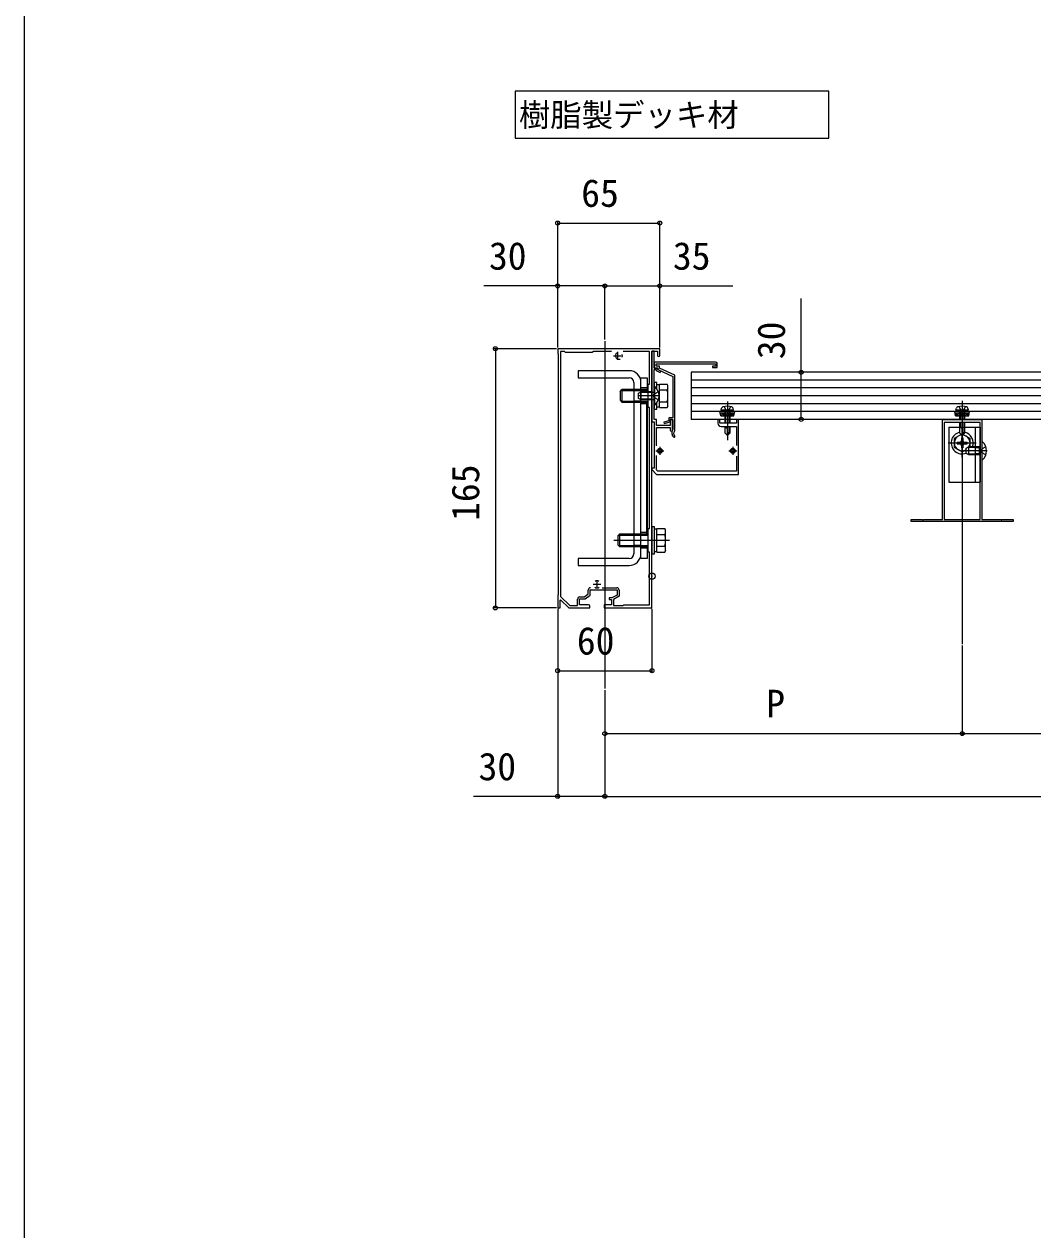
# Model space of a CAD drawing. Units: millimetres, scale not verified. Extents: x -1050 to 1050, y -1578 to 1569.
# Drawn here: x -1050 to -408, y -811 to -43 of the extents above; entities that cross this region are included whole.
import ezdxf
from ezdxf.enums import TextEntityAlignment as Align

# ---------------------------------------------------------------- set-up
doc = ezdxf.new("R2010")
doc.units = ezdxf.units.MM
doc.header["$LTSCALE"] = 8
doc.header["$PDMODE"] = 32
doc.header["$PDSIZE"] = 4
for name, color, linetype in [('0-1_USER1', 3, 'Continuous'), ('0-2_YKK_11', 7, 'Continuous'), ('0-3_YKK_12', 2, 'Continuous'), ('0-4_YKK_13', 4, 'Continuous'), ('0-5_YKK_D', 6, 'Continuous'), ('0-6_YKK_ZWAK', 7, 'Continuous')]:
    doc.layers.add(name, color=color, linetype=linetype)
doc.styles.add('ＭＳ ゴシック', font='')
doc.styles.get('ＭＳ ゴシック').set_extended_font_data('MS Gothic')

msp = doc.modelspace()

# ---------------------------------------------------------------- linework, layer by layer
at = {"layer": '0-1_USER1'}
msp.add_lwpolyline([(-737.363, -86.084), (-737.363, -116.084), (-537.757, -116.084), (-537.757, -86.084)], close=True, dxfattribs=at)
at = {"layer": '0-2_YKK_11'}
for p, q in [((-672.3, -252.04), (-672.3, -257.04)), ((-674.8, -254.54), (-669.8, -254.54)), ((-637.6, -303.24), (-637.6, -304.04)), ((-645.3, -312.54), (-645.3, -317.54)), ((-598.8, -312.54), (-598.8, -317.54)), ((-647.8, -315.04), (-642.8, -315.04)), ((-601.3, -315.04), (-596.3, -315.04)), ((-685.3, -397.54), (-685.3, -402.54)), ((-687.8, -400.04), (-682.8, -400.04)), ((-682.014, -402.24), (-672.7, -402.24))]:
    msp.add_line(p, q, dxfattribs=at)
for points in [[(-645.3, -254.34), (-645.3, -250.04), (-671.842, -250.04), (-672.025, -250.16), (-672.575, -250.16), (-672.758, -250.04), (-692.842, -250.04), (-693.025, -250.16), (-693.575, -250.16), (-693.758, -250.04), (-701.842, -250.04), (-702.025, -250.16), (-702.575, -250.16), (-702.758, -250.04), (-710.3, -250.04), (-710.3, -253.04), (-710, -253.34)], [(-676.024, -251.84), (-687.6, -251.84), (-688.3, -252.54), (-705.3, -252.54), (-706, -251.84), (-708.5, -251.84), (-708.5, -407.814), (-702.685, -413.54), (-697.7, -413.54), (-697.7, -409.54)], [(-690.8, -413.04), (-696.4, -413.04), (-696.4, -409.34), (-692.9, -409.34), (-689.6, -406.84), (-689.6, -403.54), (-672.5, -403.54), (-672.5, -406.84), (-675.825, -408.74), (-677.5, -408.74), (-677.5, -409.64), (-676, -409.64), (-676, -413.04), (-680.8, -413.04), (-680.8, -415.04), (-650.3, -415.04), (-650.3, -372.499), (-650.42, -372.315), (-650.42, -371.766), (-650.3, -371.582), (-650.3, -280.499), (-650.42, -280.315), (-650.42, -279.766), (-650.3, -279.582), (-650.3, -251.54), (-646.7, -251.54), (-646.7, -254.34)], [(-671.2, -403.74), (-671.2, -407.595), (-674.7, -409.595), (-674.7, -413.54), (-668.8, -413.54), (-668.3, -413.04), (-651.8, -413.04), (-651.8, -379.54), (-652.8, -379.54), (-652.8, -364.54), (-651.8, -364.54), (-651.8, -287.54), (-652.8, -287.54), (-652.8, -272.54), (-651.8, -272.54), (-651.8, -251.84), (-668.576, -251.84)], [(-637.3, -301.89), (-637.3, -295.04), (-638.6, -295.04), (-638.6, -299.04), (-647.3, -299.04), (-647.3, -295.04), (-648.8, -295.04), (-648.8, -280.499), (-648.92, -280.315), (-648.92, -279.766), (-648.8, -279.582), (-648.8, -263.34), (-647.6, -263.34), (-647.6, -263.947), (-645.031, -265.284), (-644.569, -264.397), (-646.6, -263.34), (-646.6, -262.34), (-648.8, -262.34), (-648.8, -251.54), (-650.3, -251.54), (-650.3, -296.54), (-648.8, -296.54), (-648.8, -326.04), (-650.3, -326.04), (-650.3, -327.04), (-647.3, -330.04), (-595.3, -330.04), (-595.3, -295.04), (-596.5, -295.04), (-596.5, -297.54), (-607.1, -297.54), (-607.1, -295.04), (-608.3, -295.04), (-608.3, -297.54)], [(-710, -253.34), (-710, -406.74), (-710.3, -407.04), (-710.3, -415.04), (-708.8, -415.04), (-708.8, -410.141), (-708.432, -409.987), (-703.3, -415.04), (-689.8, -415.04), (-689.8, -414.04)], [(-609.8, -258.54), (-648.8, -258.54), (-648.8, -262.34), (-646.6, -262.34), (-646.6, -263.24), (-637, -267.74), (-637, -294.14), (-639.6, -294.14), (-639.6, -295.947), (-642.665, -296.755), (-642.435, -297.626), (-638.7, -296.64), (-638.7, -295.04), (-637, -295.04), (-637, -301.343), (-637.055, -301.516)], [(-635.895, -302.651), (-635.8, -302.431), (-635.8, -266.978), (-645.4, -262.478), (-645.4, -261.14), (-647.6, -261.14), (-647.6, -259.74), (-609.7, -259.74), (-609.7, -261.14), (-611.8, -261.14), (-611.8, -262.04), (-608.8, -262.04), (-608.8, -259.54)], [(-647.3, -311.981), (-647.3, -300.24), (-638.6, -300.24), (-638.6, -301.89)], [(-606.3, -299.54), (-596.5, -299.54), (-596.5, -311.642)], [(-596.5, -318.439), (-596.5, -328.04), (-646.472, -328.04), (-647.3, -327.212), (-647.3, -318.1)], [(-696.2, -408.04), (-693.337, -408.04), (-690.9, -406.194), (-690.9, -403.74)]]:
    msp.add_lwpolyline(points, dxfattribs=at)
for points in [[(-420.3, -360.04), (-485.3, -360.04), (-485.3, -358.84), (-478.258, -358.84), (-478.075, -358.96), (-477.525, -358.96), (-477.342, -358.84), (-465.3, -358.84), (-465.3, -295.04), (-453.258, -295.04), (-453.075, -295.16), (-452.525, -295.16), (-452.342, -295.04), (-440.3, -295.04), (-440.3, -358.84), (-428.258, -358.84), (-428.075, -358.96), (-427.525, -358.96), (-427.342, -358.84), (-420.3, -358.84)], [(-464.3, -297.04), (-464.3, -358.84), (-441.3, -358.84), (-441.3, -297.04)]]:
    msp.add_lwpolyline(points, close=True, dxfattribs=at)
for centre, radius, start, end in [((-646, -254.34), 0.7, 180.00001, 269.99999), ((-646, -254.34), 0.7, 270.00001, 359.99999), ((-609.8, -259.54), 1, 0.00001, 89.99999), ((-606.3, -297.54), 2, 180.00001, 269.99999), ((-637.95, -301.89), 0.65, 180.00001, 269.99999), ((-637.95, -301.89), 0.65, 270.00001, 359.99999), ((-634.6, -303.24), 3, 144.90318, 180), ((-634.6, -304.04), 3, 180.00001, 227.02713), ((-636.27, -305.833), 0.55, 227.02712, 330.00001), ((-634.6, -304.04), 1.9, 132.9859, 227.02712), ((-636.27, -305.833), 0.55, 329.99997, 47.0271), ((-689.4, -403.74), 1.5, 90.00001, 179.99999), ((-672.7, -403.74), 1.5, 0.00001, 89.99999), ((-696.2, -409.54), 1.5, 90.00001, 179.99999), ((-690.8, -414.04), 1, 0.00001, 89.99999)]:
    msp.add_arc(centre, radius, start, end, dxfattribs=at)
at = {"layer": '0-3_YKK_12'}
for p, q in [((-680.3, -245.275), (-680.3, -466.34)), ((-645.3, -280.04), (-659.3, -280.04)), ((-602.3, -283.64), (-602.3, -308.24)), ((-452.8, -283.275), (-452.8, -438.04)), ((-436.8, -315.042), (-450.8, -315.042)), ((-639.1, -372.04), (-674.6, -372.04))]:
    msp.add_line(p, q, dxfattribs=at)
at = {"layer": '0-4_YKK_13'}
for p, q in [((-664.8, -264.04), (-697.3, -264.04)), ((-697.3, -264.04), (-697.3, -268.54)), ((-697.3, -268.54), (-664.8, -268.54)), ((-625.3, -265.04), (-625.3, -295.04)), ((174.7, -265.04), (-625.3, -265.04)), ((-670.6, -277.24), (-669.4, -276.04)), ((-652.8, -276.04), (-669.4, -276.04)), ((-669.4, -276.04), (-669.4, -284.04)), ((-661.8, -271.54), (-661.8, -380.54)), ((-657.3, -276.04), (-661.8, -276.04)), ((-657.3, -380.54), (-657.3, -271.54)), ((-653.3, -275.043), (-657.3, -275.043)), ((-648.8, -274.14), (-648.8, -285.94)), ((-648.552, -274.14), (-648.8, -274.14)), ((-648.552, -285.94), (-648.552, -274.14)), ((-647.2, -275.613), (-647.2, -272.99)), ((-645.6, -272.99), (-647.2, -272.99)), ((-645.6, -272.535), (-640.681, -272.535)), ((-645.6, -287.546), (-645.6, -272.535)), ((-645.6, -284.04), (-645.6, -276.04)), ((-645.6, -276.288), (-640.681, -276.288)), ((-640.1, -273.54), (-640.681, -272.535)), ((-640.1, -286.54), (-640.1, -273.54)), ((174.7, -270.04), (-625.3, -270.04)), ((174.7, -275.04), (-625.3, -275.04)), ((-670.6, -277.24), (-670.6, -282.84)), ((-670.6, -282.84), (-669.4, -284.04)), ((-670.048, -276.688), (-652.8, -276.688)), ((-670.048, -283.392), (-652.8, -283.392)), ((-657.3, -276.72), (-661.8, -276.72)), ((-657.3, -283.36), (-661.8, -283.36)), ((-658.8, -278.34), (-657.1, -277.54)), ((-658.8, -281.74), (-658.8, -278.34)), ((-657.1, -282.54), (-658.8, -281.74)), ((-650.2, -277.973), (-658.02, -277.973)), ((-650.2, -282.107), (-658.02, -282.107)), ((-650.2, -277.54), (-657.1, -277.54)), ((-657.1, -282.54), (-657.1, -277.54)), ((-650.2, -282.54), (-657.1, -282.54)), ((-650.2, -282.54), (-650.2, -277.54)), ((-650.2, -277.54), (-649.605, -277.757)), ((-650.2, -277.973), (-649.277, -277.78)), ((-650.2, -282.107), (-649.277, -282.301)), ((-650.2, -282.54), (-649.605, -282.324)), ((-649.544, -280.04), (-648.935, -278.895)), ((-649.544, -280.04), (-648.935, -281.185)), ((-646.217, -277.54), (-648.935, -278.895)), ((-646.217, -282.54), (-648.935, -281.185)), ((-645.6, -283.793), (-640.681, -283.793)), ((174.7, -280.04), (-625.3, -280.04)), ((-669.4, -284.04), (-652.8, -284.04)), ((-657.3, -284.04), (-661.8, -284.04)), ((-653.3, -285.043), (-657.3, -285.043)), ((-653.8, -284.04), (-653.8, -368.04)), ((-653.3, -284.04), (-653.3, -368.04)), ((-648.552, -285.94), (-648.8, -285.94)), ((-647.2, -287.09), (-647.2, -284.468)), ((-647.2, -287.09), (-645.6, -287.09)), ((-645.6, -287.546), (-640.681, -287.546)), ((-640.1, -286.54), (-640.681, -287.546)), ((174.7, -285.04), (-625.3, -285.04)), ((174.7, -290.04), (-625.3, -290.04)), ((-604.8, -289.24), (-607.05, -290.059)), ((-597.55, -290.059), (-607.05, -290.059)), ((-606.522, -292.74), (-607.05, -290.059)), ((-597.746, -291.052), (-606.854, -291.052)), ((-606.77, -291.483), (-605.512, -292.74)), ((-606.3, -289.24), (-605.965, -287.991)), ((-598.3, -289.24), (-606.3, -289.24)), ((-606.078, -291.052), (-604.39, -292.74)), ((-604.955, -291.052), (-603.267, -292.74)), ((-599.8, -289.24), (-604.8, -289.24)), ((-604, -289.24), (-604, -295.04)), ((-603.833, -291.052), (-602.145, -292.74)), ((-603.4, -289.24), (-603.4, -295.04)), ((-602.71, -291.052), (-601.022, -292.74)), ((-601.588, -291.052), (-599.9, -292.74)), ((-601.2, -289.24), (-601.2, -295.04)), ((-600.6, -295.04), (-600.6, -289.24)), ((-600.465, -291.052), (-598.777, -292.74)), ((-599.8, -289.24), (-597.55, -290.059)), ((-599.343, -291.052), (-598.008, -292.387)), ((-598.3, -289.24), (-598.635, -287.991)), ((-598.22, -291.052), (-597.824, -291.449)), ((-598.078, -292.74), (-597.55, -290.059)), ((-455.3, -289.24), (-457.55, -290.059)), ((-448.05, -290.059), (-457.55, -290.059)), ((-457.022, -292.74), (-457.55, -290.059)), ((-448.246, -291.052), (-457.354, -291.052)), ((-457.27, -291.483), (-456.012, -292.74)), ((-456.8, -289.24), (-456.465, -287.991)), ((-448.8, -289.24), (-456.8, -289.24)), ((-456.578, -291.052), (-454.89, -292.74)), ((-455.455, -291.052), (-453.767, -292.74)), ((-450.3, -289.24), (-455.3, -289.24)), ((-454.5, -289.24), (-454.5, -295.04)), ((-454.333, -291.052), (-452.645, -292.74)), ((-453.9, -289.24), (-453.9, -295.04)), ((-453.21, -291.052), (-451.522, -292.74)), ((-452.088, -291.052), (-450.4, -292.74)), ((-451.7, -289.24), (-451.7, -295.04)), ((-451.1, -295.04), (-451.1, -289.24)), ((-450.965, -291.052), (-449.277, -292.74)), ((-450.3, -289.24), (-448.05, -290.059)), ((-449.843, -291.052), (-448.508, -292.387)), ((-448.8, -289.24), (-449.135, -287.991)), ((-448.72, -291.052), (-448.324, -291.449)), ((-448.578, -292.74), (-448.05, -290.059)), ((174.7, -295.04), (-625.3, -295.04)), ((-606.522, -292.74), (-598.078, -292.74)), ((-604, -295.04), (-604, -297.54)), ((-603.4, -295.04), (-603.4, -297.54)), ((-601.2, -295.04), (-601.2, -297.54)), ((-600.6, -297.54), (-600.6, -295.04)), ((-457.022, -292.74), (-448.578, -292.74)), ((-454.5, -297.04), (-454.5, -303.54)), ((-453.9, -297.04), (-453.9, -300.24)), ((-451.7, -297.04), (-451.7, -303.14)), ((-451.1, -303.54), (-451.1, -297.04)), ((-604, -299.54), (-604, -303.54)), ((-603.633, -300.24), (-604, -300.24)), ((-604, -303.54), (-602.3, -305.24)), ((-603.4, -299.54), (-603.4, -300.24)), ((-602.3, -305.24), (-602.3, -301.574)), ((-600.6, -302.54), (-602.3, -304.24)), ((-600.6, -303.54), (-602.3, -305.24)), ((-601.2, -299.54), (-601.2, -303.14)), ((-600.6, -303.54), (-600.6, -299.54)), ((-461.3, -300.042), (-441.3, -300.042)), ((-453.401, -304.639), (-457.8, -307.179)), ((-454.133, -300.24), (-454.5, -300.24)), ((-454.5, -303.54), (-452.8, -305.24)), ((-453.3, -306.892), (-453.3, -308.542)), ((-452.3, -306.892), (-453.3, -306.892)), ((-452.8, -319.042), (-452.8, -301.042)), ((-452.8, -305.24), (-452.8, -301.574)), ((-451.1, -302.54), (-452.8, -304.24)), ((-451.1, -303.54), (-452.8, -305.24)), ((-452.3, -306.892), (-452.3, -308.542)), ((-452.199, -304.639), (-447.8, -307.179)), ((-444.5, -300.042), (-444.5, -335.042)), ((-441.3, -300.042), (-441.3, -335.042)), ((-461.8, -310.042), (-443.8, -310.042)), ((-457.8, -307.179), (-457.8, -312.905)), ((-452.8, -315.792), (-457.8, -312.905)), ((-455.95, -309.542), (-454.3, -309.542)), ((-455.95, -309.542), (-455.95, -310.542)), ((-455.95, -310.542), (-454.3, -310.542)), ((-453.3, -311.542), (-453.3, -313.192)), ((-453.3, -313.192), (-452.3, -313.192)), ((-452.8, -315.792), (-450.3, -314.349)), ((-452.3, -311.542), (-452.3, -313.192)), ((-451.3, -309.542), (-449.65, -309.542)), ((-451.3, -310.542), (-449.65, -310.542)), ((-450.3, -313.342), (-448.6, -312.542)), ((-450.3, -316.742), (-450.3, -313.342)), ((-449.65, -310.542), (-449.65, -309.542)), ((-441.7, -312.975), (-449.52, -312.975)), ((-441.7, -312.542), (-448.6, -312.542)), ((-448.6, -317.542), (-448.6, -312.542)), ((-447.8, -312.542), (-447.8, -307.179)), ((-441.3, -312.542), (-444.5, -312.542)), ((-441.3, -313.192), (-444.5, -313.192)), ((-441.7, -317.542), (-441.7, -312.542)), ((-441.7, -312.542), (-441.3, -312.687)), ((-441.7, -312.975), (-441.3, -312.891)), ((-441.044, -315.042), (-440.435, -313.897)), ((-437.717, -312.542), (-440.435, -313.897)), ((-440.3, -309.142), (-440.3, -320.942)), ((-440.052, -309.142), (-440.3, -309.142)), ((-440.052, -320.942), (-440.052, -309.142)), ((-448.6, -317.542), (-450.3, -316.742)), ((-441.7, -317.109), (-449.52, -317.109)), ((-441.7, -317.542), (-448.6, -317.542)), ((-441.3, -316.892), (-444.5, -316.892)), ((-441.3, -317.542), (-444.5, -317.542)), ((-441.7, -317.109), (-441.3, -317.193)), ((-441.7, -317.542), (-441.3, -317.397)), ((-441.044, -315.042), (-440.435, -316.187)), ((-437.717, -317.542), (-440.435, -316.187)), ((-440.052, -320.942), (-440.3, -320.942)), ((-672.1, -369.24), (-670.9, -368.04)), ((-653, -368.04), (-670.9, -368.04)), ((-670.9, -368.04), (-670.9, -376.04)), ((-657.3, -368.04), (-661.8, -368.04)), ((-653.3, -367.043), (-657.3, -367.043)), ((-653, -368.04), (-653, -376.04)), ((-652.8, -368.098), (-653, -368.04)), ((-648.7, -379.09), (-648.7, -364.99)), ((-647.1, -364.99), (-648.7, -364.99)), ((-647.1, -364.535), (-642.181, -364.535)), ((-647.1, -379.546), (-647.1, -364.535)), ((-647.1, -376.04), (-647.1, -368.04)), ((-647.1, -368.288), (-642.181, -368.288)), ((-641.6, -365.54), (-642.181, -364.535)), ((-641.6, -378.54), (-641.6, -365.54)), ((-672.1, -369.24), (-672.1, -374.84)), ((-672.1, -374.84), (-670.9, -376.04)), ((-671.548, -368.688), (-653, -368.688)), ((-671.548, -375.392), (-653, -375.392)), ((-670.9, -376.04), (-653, -376.04)), ((-657.3, -368.72), (-661.8, -368.72)), ((-657.3, -375.36), (-661.8, -375.36)), ((-657.3, -376.04), (-661.8, -376.04)), ((-652.8, -368.631), (-653, -368.688)), ((-652.8, -375.45), (-653, -375.392)), ((-653, -376.04), (-652.8, -375.983)), ((-647.1, -375.793), (-642.181, -375.793)), ((-664.8, -383.54), (-697.3, -383.54)), ((-697.3, -383.54), (-697.3, -388.04)), ((-653.3, -377.043), (-657.3, -377.043)), ((-648.7, -379.09), (-647.1, -379.09)), ((-647.1, -379.546), (-642.181, -379.546)), ((-641.6, -378.54), (-642.181, -379.546)), ((-697.3, -388.04), (-664.8, -388.04))]:
    msp.add_line(p, q, dxfattribs=at)
for points in [[(-657.3, -268.543), (-653.3, -268.543), (-653.3, -276.04)], [(-653.3, -376.04), (-653.3, -383.543), (-657.3, -383.543), (-657.3, -268.543)], [(-648.8, -271.54), (-648.8, -288.54), (-647.2, -288.54), (-647.2, -284.468)], [(-647.2, -275.613), (-647.2, -271.54), (-648.8, -271.54)], [(-604.4, -286.889), (-603.45, -288.837), (-602.3, -289.448)], [(-600.2, -286.889), (-601.15, -288.837), (-602.3, -289.448)], [(-454.9, -286.889), (-453.95, -288.837), (-452.8, -289.448)], [(-450.7, -286.889), (-451.65, -288.837), (-452.8, -289.448)], [(-461.3, -300.042), (-461.3, -335.042), (-441.3, -335.042)]]:
    msp.add_lwpolyline(points, dxfattribs=at)
msp.add_lwpolyline([(-650.3, -363.54), (-650.3, -380.54), (-648.7, -380.54), (-648.7, -363.54)], close=True, dxfattribs=at)
for centre, radius in [((-645.3, -315.04), 1.6), ((-645.3, -315.04), 1.1), ((-598.8, -315.04), 1.6), ((-598.8, -315.04), 1.1)]:
    msp.add_circle(centre, radius, dxfattribs=at)
for centre, radius, start, end in [((-671.3, -254.54), 2.25, 127.05706, 291.03947), ((-671.3, -254.54), 2.25, 338.17648, 21.82352), ((-664.8, -271.54), 7.5, 0, 90), ((-664.8, -271.54), 3, 0, 90), ((-653.5, -280.04), 7.7, 309.98312, 50.01688), ((-643.423, -274.411), 3.323, 325.61575, 34.38425), ((-652.519, -280.04), 12.419, 342.41205, 17.58795), ((-649.4, -277.193), 0.6, 250.03043, 0), ((-649.4, -282.888), 0.6, 0, 109.96957), ((-643.423, -285.67), 3.323, 325.61575, 34.38425), ((-604.709, -288.327), 1.3, 108.23476, 165), ((-602.3, -295.64), 9, 71.76524, 108.23476), ((-599.891, -288.327), 1.3, 15, 71.76524), ((-455.209, -288.327), 1.3, 108.23476, 165), ((-452.8, -295.64), 9, 71.76524, 108.23476), ((-450.391, -288.327), 1.3, 15, 71.76524), ((-603.633, -301.574), 1.333, 0, 90), ((-452.8, -310.042), 7, 104.05523, 290.92483), ((-452.8, -310.042), 5, 92.23209, 300), ((-454.133, -301.574), 1.333, 0, 90), ((-452.8, -310.042), 5, 330, 87.76791), ((-452.8, -310.042), 7, 339.07517, 75.94477), ((-454.3, -308.542), 1, 270, 0), ((-454.3, -311.542), 1, 0, 90), ((-451.3, -308.542), 1, 180, 270), ((-451.3, -311.542), 1, 90, 180), ((-445, -315.042), 7.7, 309.98312, 50.01688), ((-644.923, -366.411), 3.323, 325.61575, 34.38425), ((-654.019, -372.04), 12.419, 342.41205, 17.58795), ((-644.923, -377.67), 3.323, 325.61575, 34.38425), ((-664.8, -380.54), 3, 270, 0), ((-664.8, -380.54), 7.5, 270, 0), ((-685.3, -400.04), 2.25, 57.64791, 122.35209), ((-685.3, -400.04), 2.25, 235, 305)]:
    msp.add_arc(centre, radius, start, end, dxfattribs=at)
at = {"layer": '0-5_YKK_D'}
for p, q in [((-710.3, -249.34), (-710.3, -169.04)), ((-710.3, -170.04), (-645.3, -170.04)), ((-645.3, -249.34), (-645.3, -169.04)), ((-710.3, -249.34), (-710.3, -209.04)), ((-680.3, -244.275), (-680.3, -209.04)), ((-680.3, -244.275), (-680.3, -209.04)), ((-645.3, -249.34), (-645.3, -209.04)), ((-711, -250.04), (-751, -250.04)), ((-750, -250.04), (-750, -415.04)), ((-711, -415.04), (-751, -415.04)), ((-710.3, -415.74), (-710.3, -456.04)), ((-710.3, -415.74), (-710.3, -536.04)), ((-650.3, -415.74), (-650.3, -456.04)), ((-452.8, -439.04), (-452.8, -496.04)), ((-452.8, -439.04), (-452.8, -496.04)), ((-710.3, -455.04), (-650.3, -455.04)), ((-680.3, -467.34), (-680.3, -496.04)), ((-680.3, -467.34), (-680.3, -536.04)), ((-680.3, -468.34), (-680.3, -536.04)), ((-680.3, -495.04), (-452.8, -495.04)), ((-452.8, -495.04), (-225.3, -495.04)), ((-680.3, -535.04), (884.7, -535.04))]:
    msp.add_line(p, q, dxfattribs=at)
for points in [[(-680.3, -210.04), (-710.3, -210.04), (-757.309, -210.04)], [(-680.3, -210.04), (-645.3, -210.04), (-598.836, -210.04)], [(-555.3, -295.04), (-555.3, -265.04), (-555.3, -218.031)], [(-680.3, -535.04), (-710.3, -535.04), (-763.944, -535.04)]]:
    msp.add_lwpolyline(points, dxfattribs=at)
for centre in [(-710.3, -170.04), (-645.3, -170.04), (-710.3, -210.04), (-680.3, -210.04), (-680.3, -210.04), (-645.3, -210.04), (-750, -250.04), (-555.3, -265.04), (-555.3, -295.04), (-750, -415.04), (-710.3, -455.04), (-650.3, -455.04), (-680.3, -495.04), (-452.8, -495.04), (-452.8, -495.04), (-710.3, -535.04), (-680.3, -535.04), (-680.3, -535.04)]:
    msp.add_circle(centre, 1.275, dxfattribs=at)
msp.add_point((-650.3, -394.846), dxfattribs=at)
at = {"layer": '0-6_YKK_ZWAK'}
msp.add_line((-1050, 1481.5), (-1050, -1578.5), dxfattribs=at)

# ---------------------------------------------------------------- texts
at = {"layer": '0-1_USER1', "style": 'ＭＳ ゴシック'}
msp.add_text('樹脂製デッキ材', height=14.66, dxfattribs=at).set_placement((-735.023, -112.973), align=Align.BOTTOM_LEFT)
at = {"layer": '0-5_YKK_D', "style": 'ＭＳ ゴシック'}
for s, p in [('65', (-695.323, -165.04)), ('30', (-754.082, -205.04)), ('35', (-636.973, -205.04)), ('60', (-698.095, -450.04)), ('P', (-577.595, -490.04)), ('30', (-760.717, -530.04))]:
    msp.add_text(s, height=17.6, dxfattribs=at).set_placement(p, align=Align.BOTTOM_LEFT)
for s, p in [('30', (-560.3, -256.713)), ('165', (-755, -359.677))]:
    msp.add_text(s, height=17.6, rotation=90, dxfattribs=at).set_placement(p, align=Align.BOTTOM_LEFT)

doc.saveas('drawing.dxf')
